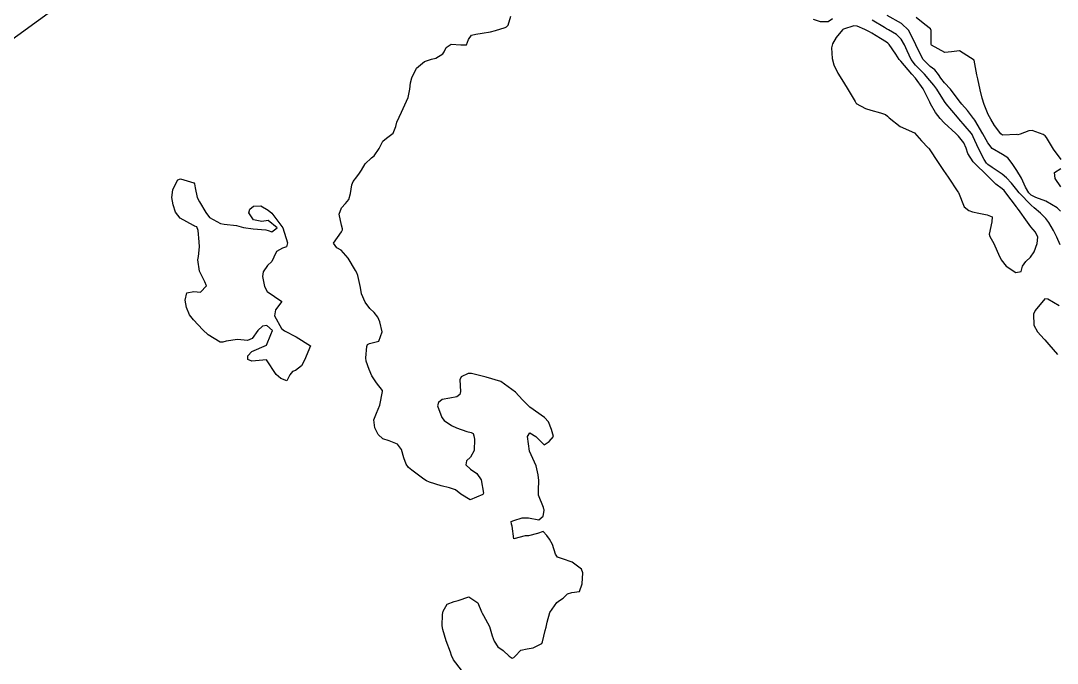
# Model space of a CAD drawing. Header units: metres. Extents: x 307586 to 320046, y 7427249 to 7434250.
# Drawn here: x 316180.6 to 316322, y 7432968.6 to 7433056.2 of the extents above; entities that cross this region are included whole.
import ezdxf

# ---------------------------------------------------------------- set-up
doc = ezdxf.new("R2010")
doc.units = ezdxf.units.M
doc.header["$MEASUREMENT"] = 0
for name, color, linetype in [('Curvas de Nivel 1m', 11, 'Continuous'), ('Curvas de Nivel 5m', 15, 'Continuous'), ('Vias Primárias', 230, 'Continuous')]:
    doc.layers.add(name, color=color, linetype=linetype)

msp = doc.modelspace()

# ---------------------------------------------------------------- linework, layer by layer
at = {"layer": 'Curvas de Nivel 1m', "flags": 128}
for points, elevation in [([(316240.73, 7432967.62), (316239.66, 7432969.02), (316239.38, 7432969.63), (316239.23, 7432970.08), (316238.65, 7432971.64), (316238.18, 7432973.19), (316238.1, 7432973.65), (316238.15, 7432975.24), (316238.23, 7432975.65), (316238.78, 7432976.62), (316239.76, 7432976.98), (316240.28, 7432977.11), (316241.76, 7432977.61), (316242.99, 7432976.83), (316243.47, 7432975.58), (316243.55, 7432975.39), (316243.74, 7432975.08), (316244.56, 7432973.57), (316244.94, 7432972.33), (316245.19, 7432971.57), (316245.69, 7432970.8), (316246.44, 7432970.31), (316247.24, 7432969.54), (316247.67, 7432969.28), (316247.86, 7432969.34), (316248.05, 7432969.53), (316248.85, 7432970.35), (316249.68, 7432970.52), (316250.5, 7432970.69), (316251.69, 7432971.27), (316251.81, 7432971.49), (316252.17, 7432973.03), (316252.29, 7432973.48), (316252.43, 7432974.18), (316252.78, 7432975.47), (316253.76, 7432976.85), (316254.1, 7432977.11), (316254.61, 7432977.45), (316255.18, 7432978.04), (316255.77, 7432978.24), (316256.85, 7432978.35), (316257.21, 7432979.42), (316257.29, 7432980.9), (316257.12, 7432981.42), (316255.83, 7432982.35), (316254.5, 7432982.79), (316253.84, 7432983.02), (316253.56, 7432983.46), (316253.17, 7432984.78), (316252.75, 7432985.48), (316252.38, 7432985.99), (316251.87, 7432986.53), (316251.09, 7432986.28), (316249.87, 7432985.93), (316249.44, 7432985.94), (316247.86, 7432985.53), (316247.63, 7432987.28), (316247.57, 7432987.53), (316247.53, 7432987.9), (316247.89, 7432988.05), (316249.03, 7432988.38), (316249.9, 7432988.39), (316251.27, 7432988.12), (316251.9, 7432988.64), (316252, 7432989.4), (316252, 7432989.49), (316251.99, 7432989.56), (316251.92, 7432989.83), (316251.23, 7432991.5), (316251.26, 7432992.18), (316251.29, 7432993.5), (316251.21, 7432994.26), (316250.94, 7432995.5), (316250, 7432997.51), (316249.75, 7432999.51), (316250.04, 7433000.01), (316250.86, 7432999.5), (316252.02, 7432998.36), (316252.7, 7432998.8), (316253.27, 7432999.47), (316253.01, 7433000.45), (316252.59, 7433001.48), (316252.06, 7433002.09), (316250.08, 7433003.51), (316249.05, 7433004.49), (316248.1, 7433005.54), (316246.12, 7433006.98), (316244.12, 7433007.58), (316242.13, 7433008.1), (316241.64, 7433008.1), (316240.71, 7433007.62), (316240.53, 7433007.21), (316240.63, 7433005.62), (316240.52, 7433005.21), (316240.1, 7433004.91), (316239.14, 7433004.7), (316238.09, 7433004.53), (316237.61, 7433004.14), (316237.48, 7433003.67), (316238.06, 7433002.06), (316238.4, 7433001.65), (316239.4, 7433000.99), (316240.04, 7433000.68), (316241.46, 7433000.19), (316242.04, 7433000.03), (316242.32, 7432999.89), (316242.44, 7432999.6), (316242.5, 7432999.13), (316242.48, 7432997.6), (316241.99, 7432996.66), (316241.43, 7432996.17), (316241.33, 7432995.62), (316241.98, 7432995.05), (316242.83, 7432994.46), (316243.42, 7432993.59), (316243.75, 7432991.77), (316243.66, 7432991.58), (316241.93, 7432990.87), (316240.64, 7432991.62), (316239.94, 7432992.22), (316239.09, 7432992.5), (316237.95, 7432992.76), (316236.36, 7432993.27), (316235.96, 7432993.43), (316235.61, 7432993.68), (316233.98, 7432994.92), (316233.52, 7432995.25), (316233.19, 7432995.71), (316232.88, 7432996.6), (316232.58, 7432997.72), (316232.01, 7432998.46), (316230.87, 7432998.89), (316230.02, 7432999.17), (316229.36, 7432999.76), (316228.92, 7433000.65), (316228.8, 7433001.77), (316229.16, 7433002.67), (316229.61, 7433003.76), (316229.99, 7433005.64), (316229.96, 7433005.75), (316229.16, 7433006.81), (316228.54, 7433007.77), (316228.14, 7433008.62), (316227.75, 7433009.78), (316227.72, 7433010.23), (316227.83, 7433011.78), (316227.91, 7433012.04), (316228.18, 7433012.18), (316229.45, 7433012.49), (316229.91, 7433013.75), (316229.6, 7433015.14), (316229.35, 7433015.76), (316228.84, 7433016.38), (316228.23, 7433016.96), (316227.59, 7433017.79), (316227.12, 7433018.93), (316226.96, 7433019.79), (316226.63, 7433021.45), (316226.48, 7433021.8), (316226.3, 7433022.11), (316225.29, 7433023.81), (316224.33, 7433024.89), (316223.74, 7433025.23), (316223.31, 7433025.84), (316224.36, 7433027.41), (316224.52, 7433027.66), (316224.53, 7433027.82), (316224.37, 7433028.3), (316224.08, 7433029.82), (316224.4, 7433030.69), (316224.95, 7433031.27), (316225.37, 7433031.81), (316225.59, 7433032.64), (316225.78, 7433033.81), (316225.99, 7433034.27), (316226.45, 7433034.88), (316226.85, 7433035.4), (316227.09, 7433035.79), (316227.6, 7433036.66), (316228.48, 7433037.51), (316228.83, 7433037.77), (316229.53, 7433038.74), (316230.01, 7433039.76), (316230.52, 7433040.15), (316231.42, 7433040.85), (316231.77, 7433041.74), (316231.94, 7433042.33), (316232.56, 7433043.73), (316233.46, 7433045.72), (316233.72, 7433046.84), (316233.77, 7433047.71), (316233.95, 7433048.38), (316234.63, 7433049.7), (316235.7, 7433050.63), (316236.65, 7433050.95), (316237.26, 7433051.06), (316238.2, 7433051.66), (316238.39, 7433051.93), (316238.67, 7433052.51), (316239.34, 7433052.98), (316240.67, 7433052.89), (316241.42, 7433052.88), (316241.69, 7433053.62), (316242.09, 7433054.21), (316242.69, 7433054.36), (316243.56, 7433054.47), (316244.69, 7433054.69), (316245.4, 7433054.87), (316246.7, 7433055.28), (316246.9, 7433055.36), (316247.09, 7433055.56), (316247.45, 7433056.82)], 733), ([(316291.32, 7433056.42), (316290.72, 7433056.03), (316289.71, 7433056.05), (316288.72, 7433056.33)], 734), ([(316322.36, 7433025.61), (316321.93, 7433026.65), (316321.46, 7433027.59), (316320.82, 7433028.67), (316320.4, 7433029.22), (316319.69, 7433029.96), (316318.84, 7433030.69), (316318.42, 7433031.05), (316316.78, 7433032.72), (316316.45, 7433033.14), (316315.75, 7433034.02), (316315.06, 7433034.74), (316314.47, 7433035.24), (316313.08, 7433036.17), (316312.49, 7433036.58), (316312.31, 7433036.77), (316312.01, 7433037.27), (316311.23, 7433038.78), (316310.53, 7433040.35), (316310.39, 7433040.65), (316310.29, 7433040.79), (316308.56, 7433042.79), (316308.54, 7433042.82), (316308.36, 7433043.03), (316306.82, 7433044.84), (316306.59, 7433045.16), (316305.54, 7433046.86), (316305.16, 7433047.4), (316304.62, 7433048.05), (316303.86, 7433048.88), (316302.65, 7433050.14), (316302.08, 7433050.9), (316301.5, 7433052.07), (316301.14, 7433052.91), (316300.69, 7433053.69), (316300.08, 7433054.31), (316298.98, 7433054.94), (316298.7, 7433055.08), (316298.4, 7433055.25), (316296.72, 7433056.26)], 734), ([(316322.5, 7433037.25), (316321.45, 7433038.66), (316320.53, 7433040.27), (316320.35, 7433040.5), (316320.07, 7433040.68), (316318.54, 7433041.2), (316318.1, 7433041.15), (316316.9, 7433040.72), (316316.61, 7433040.64), (316316.53, 7433040.65), (316316.46, 7433040.65), (316314.53, 7433040.59), (316314.27, 7433040.75), (316313.43, 7433041.88), (316312.9, 7433042.77), (316312.57, 7433043.4), (316312, 7433044.78), (316311.74, 7433045.63), (316311.47, 7433046.78), (316311.14, 7433048.28), (316311.03, 7433048.79), (316310.65, 7433050.79), (316308.67, 7433052.08), (316307.56, 7433051.94), (316306.67, 7433051.85), (316304.81, 7433052.87), (316304.77, 7433052.96), (316304.79, 7433054.87), (316304.71, 7433055.07), (316303.94, 7433055.65), (316302.73, 7433056.64)], 736), ([(316322.45, 7433033.54), (316321.67, 7433034.66), (316321.62, 7433035.51), (316322.48, 7433036.04)], 736), ([(316322.26, 7433017.32), (316320.7, 7433018.23), (316320.27, 7433018.24), (316318.96, 7433016.69), (316318.75, 7433016.18), (316318.79, 7433014.69), (316319.3, 7433013.77), (316320.2, 7433012.78), (316320.3, 7433012.67), (316320.83, 7433012.03), (316321.99, 7433010.65)], 733)]:
    msp.add_lwpolyline(points, dxfattribs=dict(at, elevation=elevation))
at = {"layer": 'Curvas de Nivel 1m', "elevation": 733, "flags": 128}
for points in [[(316314.72, 7433033.02), (316314.45, 7433033.24), (316313.58, 7433033.89), (316312.73, 7433034.77), (316312.47, 7433035.04), (316310.64, 7433036.79), (316310.49, 7433036.95), (316309.79, 7433038.08), (316309.54, 7433038.8), (316309.23, 7433039.52), (316308.53, 7433040.46), (316308.17, 7433040.82), (316306.55, 7433042.27), (316305.99, 7433042.85), (316305.38, 7433043.67), (316304.68, 7433044.87), (316304.59, 7433045.08), (316303.71, 7433046.88), (316302.63, 7433048.33), (316302.13, 7433048.9), (316300.65, 7433050.66), (316300.53, 7433050.79), (316300.42, 7433050.91), (316299.97, 7433051.61), (316299.06, 7433052.93), (316298.88, 7433053.13), (316298.69, 7433053.26), (316297.86, 7433053.78), (316296.7, 7433054.49), (316296.38, 7433054.65), (316295.72, 7433054.97), (316294.71, 7433055.43), (316294.23, 7433055.47), (316292.82, 7433055.01), (316292.74, 7433054.97), (316292.7, 7433054.95), (316291.81, 7433053.9), (316291.31, 7433053.02), (316291.21, 7433052.49), (316291.28, 7433051.02), (316291.5, 7433050.16), (316292.07, 7433049.02), (316292.62, 7433048.15), (316293.34, 7433047), (316294.43, 7433045.15), (316294.51, 7433044.99), (316294.54, 7433044.95), (316294.58, 7433044.91), (316295.83, 7433044.22), (316296.57, 7433043.99), (316297.88, 7433043.64), (316298.57, 7433043.38), (316298.82, 7433043.19), (316299.07, 7433042.93), (316300.55, 7433041.77), (316302.53, 7433040.89), (316303.46, 7433039.82), (316304.38, 7433038.86), (316304.45, 7433038.8), (316304.51, 7433038.7), (316305.76, 7433036.85), (316306.48, 7433035.75), (316307.08, 7433034.83), (316308.44, 7433032.87), (316308.46, 7433032.84), (316308.47, 7433032.82), (316308.52, 7433032.74), (316309.29, 7433030.81), (316309.91, 7433030.3), (316310.41, 7433030.14), (316311.27, 7433029.92), (316312.4, 7433029.7), (316313.09, 7433029.45), (316313.06, 7433028.76), (316312.71, 7433027.1), (316312.77, 7433026.76), (316313.31, 7433025.81), (316313.8, 7433024.75), (316313.95, 7433024.36), (316314.33, 7433023.58), (316315, 7433022.73), (316316.31, 7433021.84), (316317.05, 7433021.97), (316317.23, 7433022.71), (316317.68, 7433023.36), (316318.34, 7433023.95), (316318.85, 7433024.69), (316319.25, 7433025.8), (316319.31, 7433026.69), (316319.02, 7433027.33), (316318.39, 7433028.1), (316317.9, 7433028.7), (316316.68, 7433030.45), (316316.48, 7433030.72), (316316.41, 7433030.8), (316314.96, 7433032.73)], [(316212.4, 7433030.89), (316213.38, 7433030.93), (316214.4, 7433030.37), (316214.87, 7433029.94), (316216.36, 7433027.92), (316217, 7433025.91), (316216.89, 7433025.36), (316216.33, 7433025.18), (316215.53, 7433024.72), (316215.17, 7433023.93), (316214.89, 7433023.35), (316214.3, 7433022.79), (316213.72, 7433021.95), (316213.63, 7433021.3), (316213.89, 7433019.95), (316214.26, 7433019.24), (316216.24, 7433017.92), (316215.4, 7433016.76), (316215.23, 7433015.93), (316216.2, 7433014.21), (316216.62, 7433013.92), (316218.19, 7433013.08), (316220.17, 7433011.87), (316219.33, 7433009.88), (316218.92, 7433009.11), (316218.13, 7433008.51), (316217.7, 7433008.33), (316217.34, 7433007.91), (316216.94, 7433007.08), (316216.12, 7433007.42), (316215.49, 7433007.93), (316214.15, 7433009.94), (316212.15, 7433009.75), (316211.63, 7433009.98), (316211.62, 7433010.51), (316212.16, 7433011.08), (316214.17, 7433011.94), (316214.73, 7433013.39), (316214.97, 7433013.93), (316214.2, 7433014.64), (316213.63, 7433014.52), (316212.98, 7433013.96), (316212.18, 7433012.87), (316211.56, 7433012.6), (316210.18, 7433012.7), (316208.66, 7433012.49), (316208.18, 7433012.34), (316207.85, 7433012.35), (316206.19, 7433013.33), (316205.48, 7433014.05), (316204.21, 7433015.41), (316203.65, 7433016.07), (316203.25, 7433017.09), (316203.06, 7433018.08), (316203.27, 7433019.06), (316204.26, 7433019.24), (316205.16, 7433019.15), (316205.97, 7433020.04), (316205.76, 7433020.56), (316205.01, 7433022.05), (316204.78, 7433023.59), (316204.88, 7433024.05), (316205.04, 7433025.35), (316204.97, 7433026.05), (316204.83, 7433027.58), (316204.67, 7433028.06), (316204.36, 7433028.18), (316204.19, 7433028.24), (316202.38, 7433029.24), (316201.73, 7433030.1), (316201.44, 7433031.06), (316201.27, 7433032.1), (316201.38, 7433033.14), (316201.83, 7433034.1), (316202.06, 7433034.47), (316202.44, 7433034.63), (316204.26, 7433034.06), (316204.33, 7433033.96), (316204.43, 7433033.39), (316204.69, 7433032.06), (316205, 7433031.47), (316205.88, 7433030.05), (316206.38, 7433029.37), (316207.87, 7433028.52), (316208.37, 7433028.42), (316210.08, 7433028.28), (316210.37, 7433028.19), (316211.02, 7433027.98), (316212.36, 7433027.79), (316214.08, 7433027.67), (316214.36, 7433027.59), (316214.89, 7433027.4), (316215.61, 7433027.93), (316214.38, 7433028.92), (316213.53, 7433028.79), (316212.38, 7433029.05), (316211.73, 7433029.98), (316211.87, 7433030.51)]]:
    msp.add_lwpolyline(points, close=True, dxfattribs=at)
at = {"layer": 'Curvas de Nivel 5m', "elevation": 735, "flags": 128}
msp.add_lwpolyline([(316322.41, 7433030.22), (316321.98, 7433030.65), (316320.43, 7433031.57), (316319.05, 7433032.08), (316318.44, 7433032.38), (316318.11, 7433032.7), (316317.66, 7433033.5), (316317.09, 7433034.71), (316316.48, 7433035.75), (316315.84, 7433036.73), (316315.24, 7433037.48), (316314.5, 7433037.93), (316313.12, 7433038.76), (316312.52, 7433039.52), (316311.85, 7433040.78), (316310.74, 7433042.61), (316310.62, 7433042.79), (316310.56, 7433042.87), (316309.72, 7433043.95), (316308.96, 7433044.81), (316308.59, 7433045.28), (316307.44, 7433046.83), (316306.62, 7433047.73), (316306.11, 7433048.33), (316305.78, 7433048.85), (316305.27, 7433049.49), (316304.64, 7433049.93), (316303.69, 7433050.88), (316302.71, 7433052.86), (316302.7, 7433052.89), (316302.68, 7433052.94), (316301.68, 7433054.9), (316300.72, 7433055.82), (316298.77, 7433056.9)], dxfattribs=at)
at = {"layer": 'Vias Primárias'}
msp.add_lwpolyline([(316340.94, 7433124.19), (316315.78, 7433116.02), (316286.96, 7433104.58), (316260.3, 7433092.84), (316225.86, 7433077.49), (316201.5, 7433066.73), (316185.89, 7433058.25), (316174.59, 7433050.08), (316162.82, 7433039.53, 0.040395), (316156.32, 7433032.69, -0.020352), (316151.05, 7433026.66, 0.046337), (316145.25, 7433019.3, 0.003393), (316136.67, 7433005.85), (316117.59, 7432973.32), (316107.47, 7432958.28)], format="xyb", dxfattribs=at)
msp.add_lwpolyline([(316340.94, 7433124.19), (316315.78, 7433116.02), (316286.96, 7433104.58), (316260.3, 7433092.84), (316225.86, 7433077.49), (316201.5, 7433066.73), (316185.89, 7433058.25), (316174.59, 7433050.08), (316162.82, 7433039.53, 0.040395), (316156.32, 7433032.69, -0.020352), (316151.05, 7433026.66, 0.046337), (316145.25, 7433019.3, 0.003393), (316136.67, 7433005.85), (316117.59, 7432973.32), (316107.47, 7432958.28)], format="xyb", dxfattribs=at)

doc.saveas('drawing.dxf')
